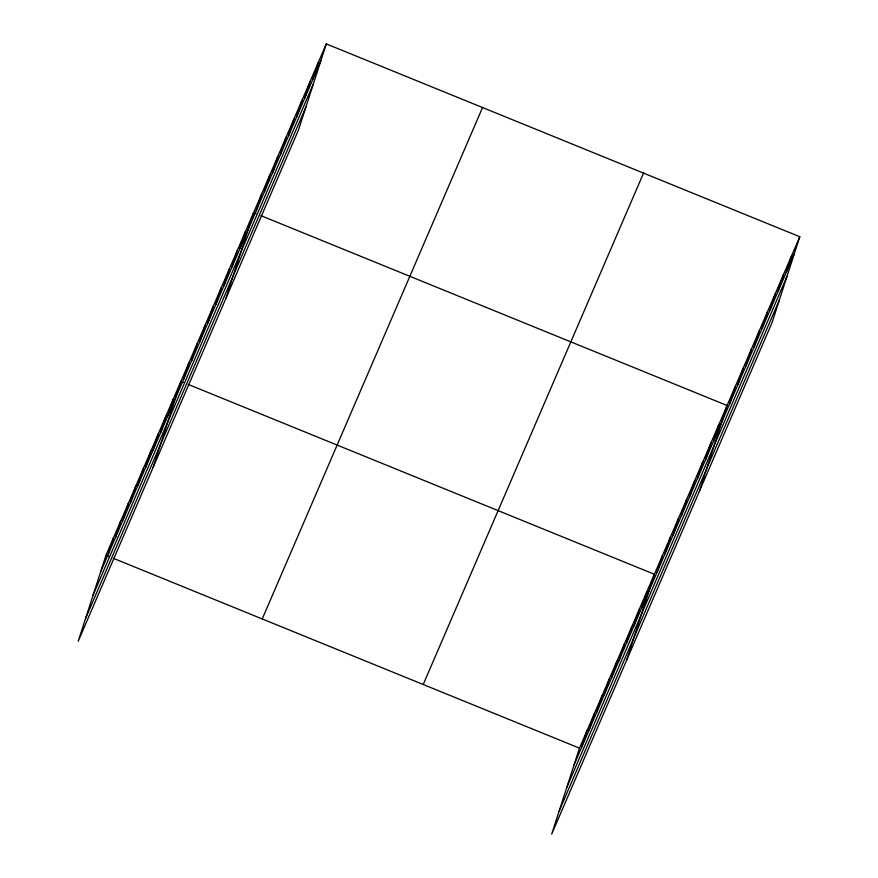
<?xml version="1.0" encoding="UTF-8"?>
<svg xmlns="http://www.w3.org/2000/svg" width="878" height="878" viewBox="0 0 878 878"><rect width="100%" height="100%" fill="white"/><g stroke="black" fill="none" stroke-linecap="round" stroke-linejoin="round"><path stroke-width="1.32" d="M326.298 43.9L105.964 555.302L78.208 641.258L298.531 129.856L326.298 43.9L799.792 236.742L772.036 322.698L551.702 834.1L579.469 748.144L799.792 236.742M108.016 554.786L113.46 537.918M115.501 537.391L120.944 520.533M122.997 520.006L128.44 503.138M130.482 502.622L135.936 485.753M137.978 485.238L143.421 468.369M145.463 467.842L150.917 450.974M152.959 450.458L158.402 433.589M160.454 433.073L165.898 416.205M167.939 415.678L173.383 398.81M153.112 467.381L180.879 381.425L183.326 382.424M183.513 379.537L188.957 362.68M191.591 360.792L197.034 343.924M199.668 342.036L205.112 325.167M207.746 323.291L213.189 306.422M215.823 304.534L221.278 287.666M223.901 285.789L229.356 268.92M231.979 267.033L237.433 250.164M240.067 248.276L245.511 231.419M225.822 298.619L253.588 212.663L256.025 213.661M256.222 210.775L261.666 193.906M264.3 192.03L269.744 175.161M272.378 173.273L277.821 156.405M280.455 154.528L285.899 137.659M288.533 135.772L293.987 118.903M296.61 117.026L302.065 100.158M304.688 98.27L310.143 81.402M312.766 79.514L318.22 62.656M581.51 747.628L586.954 730.759M588.995 730.244L594.45 713.375M596.491 712.848L601.935 695.98M603.987 695.464L609.431 678.595M611.472 678.079L616.916 661.211M618.968 660.684L624.412 643.815M626.453 643.3L631.908 626.431M633.949 625.915L639.393 609.047M641.434 608.52L646.888 591.662M626.618 660.223L654.373 574.267L188.199 384.41M657.007 572.39L662.451 555.522M665.085 553.634L670.54 536.765M673.163 534.878L678.617 518.02M681.24 516.132L686.695 499.264M689.318 497.376L694.772 480.507M697.406 478.631L702.85 461.762M705.484 459.874L710.928 443.006M713.562 441.129L719.005 424.261M699.327 491.46L727.083 405.504L260.909 215.648M729.717 403.617L735.16 386.759M737.794 384.871L743.238 368.003M745.872 366.115L751.327 349.246M753.95 347.37L759.404 330.501M762.027 328.613L767.482 311.745M770.116 309.868L775.559 293M778.193 291.112L783.637 274.243M786.271 272.367L791.715 255.498M100.52 572.171L320.854 60.769M93.156 594.966L313.49 83.564M85.572 618.463L305.895 107.05M262.226 618.946L482.549 107.533M423.207 684.511L643.541 173.109M574.014 765.012L794.349 253.61M566.65 787.807L786.984 276.405M559.066 811.305L779.401 299.903M105.964 555.302L108.411 556.301M113.295 558.287L579.469 748.144"/></g></svg>
